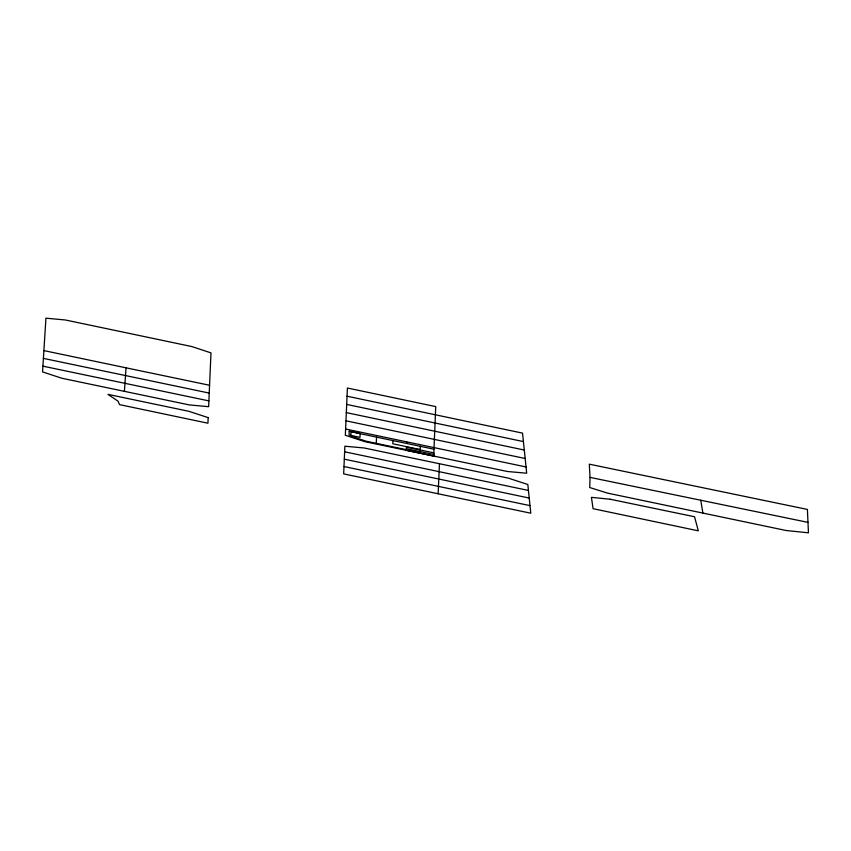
<?xml version="1.0" encoding="UTF-8"?>
<svg xmlns="http://www.w3.org/2000/svg" width="851" height="851" viewBox="0 0 851 851"><rect width="100%" height="100%" fill="white"/><g stroke="black" fill="none" stroke-linecap="round" stroke-linejoin="round"><path stroke-width="1.28" d="M590.041 477.39L589.743 487.538L607.454 493.101L786.164 530.513L808.45 532.822L807.397 509.43L589.317 464.178L590.041 477.39L808.184 522.408M439.456 463.721L438.137 493.771L530.769 513.206L527.833 484.496L508.345 478.145L364.217 447.988L344.878 446.211L343.666 473.89L438.137 493.771M347.048 396.215L345.336 435.276L364.654 441.616L507.494 471.507L526.695 473.22L522.535 433.116L347.048 396.215L347.389 388.024L435.733 406.597L433.691 456.062M208.889 400.885L208.644 406.693L189.305 404.916L61.836 378.248L42.55 371.908L45.933 318.178L65.41 319.987L191.73 346.538L210.984 352.878L208.889 400.885L42.901 366.153M376.28 443.35L376.557 437.127M392.949 440.573L392.811 443.775L420.149 449.53M406.608 443.445L406.682 441.85M420.288 446.328L420.011 452.551L366.409 441.275L350.814 436.159L351.006 431.755L433.946 449.2L434.021 447.594M124.395 391.343L126.065 367.834L43.912 350.601M523.408 441.584L346.697 404.427M524.28 450.03L346.325 412.618M126.065 367.834L209.58 385.269M525.163 458.498L345.953 420.809M209.261 393.088L43.39 358.377M344.634 451.796L528.46 490.453M529.226 498.048L344.325 459.168M343.964 466.529L530.013 505.632M345.58 429L526.046 466.954M406.374 448.7L433.712 454.445M700.745 500.197L702.894 513.121M349.229 431.18L349.059 435.021L359.994 437.318L360.164 433.478L349.229 431.18M406.448 447.094L406.31 450.296L433.638 456.051L433.787 452.849L406.448 447.094M208.187 417.639L207.921 423.213L119.555 404.629L118.044 401.172L107.928 394.364L188.869 411.299L208.187 417.639M610.071 499.218L591.434 497.356L593.083 508.685L698.32 530.833L694.533 516.748L610.071 499.218"/></g></svg>
